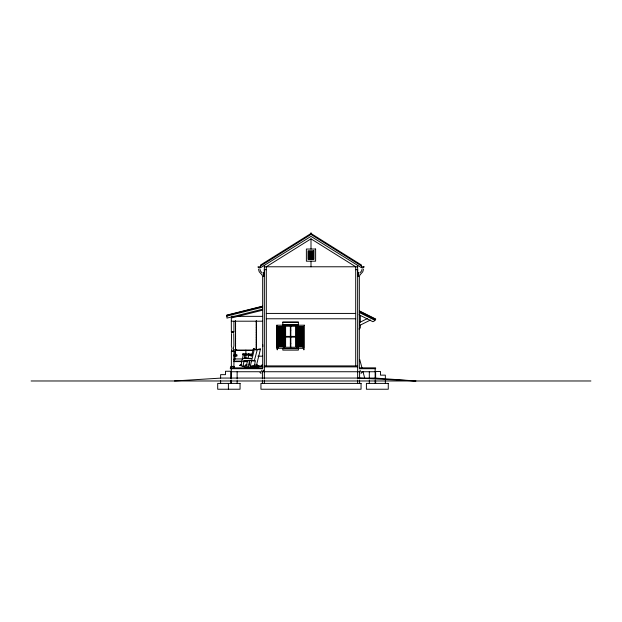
<?xml version="1.0" encoding="UTF-8"?>
<svg xmlns="http://www.w3.org/2000/svg" width="622" height="622" viewBox="0 0 622 622"><rect width="100%" height="100%" fill="white"/><g stroke="black" fill="none" stroke-linecap="round" stroke-linejoin="round"><path stroke-width="0.93" d="M241.997 361.623L234.222 361.623L234.222 361.118L241.997 361.118M242.969 358.941L234.222 358.941L234.222 359.586L234.953 359.586L234.953 355.683M234.222 355.551L236.896 355.551L236.896 356.149L234.222 356.212L234.222 355.683M236.896 355.286L236.896 354.703L234.222 354.703L234.222 355.349L234.953 355.349L234.953 349.65L236.648 349.65M262.709 345.661L262.764 344.635M252.47 354.556L242.759 353.972L242.704 354.82L243.311 354.82M255.3 360.807L254.414 366.272M362.02 269.287L361.514 271.06L359.928 272.817M363.481 269.357L362.774 271.791L360.099 274.753M302.86 347.752C304.212 346.221 302.883 351.103 304.313 349.572M248.948 366.272L249.741 361.903M256.684 364.438L260.486 349.043L258.83 348.919M243.272 354.859L241.103 364.764A1.617 1.399 90 0 0 240.434 364.795L239.797 365.394L244.602 366.949A28.767 24.911 -90 0 0 249.142 367.369L254.281 366.832L258.394 365.433L252.182 367.12M244.283 358.288L244.928 354.952L244.322 354.952L252.244 355.419L251.638 355.419M243.933 361.522L243.21 365.262L244.151 365.557M247.68 360.363L246.569 364.764A1.617 1.399 -90 0 0 245.908 364.795L245.262 365.394L248.59 366.591M248.676 365.262L249.399 361.522M231.314 366.397L231.003 367.851L231.306 366.397L233.973 366.397L234.284 367.851L233.973 366.397L234.284 366.638L231.003 366.638L231.314 366.397L231.368 367.851L231.368 351.15M262.709 366.397L262.709 367.851L230.334 367.851L230.334 368.706L262.461 368.706M253.97 348.919L253.364 348.919L251.863 354.556L242.759 353.972M260.486 349.043L259.724 349.618L254.864 349.618L255.02 349.043L254.414 349.043L250.285 366.21L256.902 364.694A2.402 2.076 90 0 1 257.321 364.671L257.788 365.433M233.763 350.062L233.343 348.39L233.919 345.816L233.748 333.524M239.797 365.394L241.048 364.795A1.617 1.399 90 0 1 241.709 364.764M245.262 365.394L246.009 365.145M359.843 275.142L359.329 276.907L359.329 368.232M263.324 370.961L263.782 370.121M231.54 333.524L231.368 345.816L231.936 348.39L231.516 350.062M261.66 370.665L262.111 370.137M361.001 373.394L362.035 372.36M358.987 328.976L360.325 327.973L360.325 325.096L370.455 320.027M260.462 266.053L311 234.463L361.569 266.053M355.706 365.907L355.706 266.776L311 238.84L266.294 266.776L266.294 365.907M278.322 347.752C276.883 346.221 278.213 351.103 276.86 349.572M367.4 318.565L359.594 322.468L359.594 325.088L360.325 325.088M261.03 365.363L262.414 364.889M262.033 365.954L257.648 367.12M262.639 365.954L254.616 367.369A28.767 24.911 90 0 1 251.568 367.19M262.468 306.218L226.696 315.16L226.696 316.132L262.476 307.245M226.696 315.408L262.476 306.467M262.507 309.212L226.937 318.106L226.929 315.354M262.437 310.23L231.306 318.013L231.368 332.078M233.126 332.078L233.919 331.891L231.368 331.891L232.154 332.078M232.154 351.15L231.368 351.329L233.919 351.329L233.126 351.15M259.607 365.744L256.692 366.195M174.455 380.975L221.587 378.059L375.144 378.059L415.962 380.975L357.65 378.059M250.814 367.314L251.28 367.299M256.28 367.314L256.746 367.299M235.31 354.851L235.73 354.851M308.341 251.475L313.659 251.475M308.341 252.205L313.659 252.205M308.341 252.929L313.659 252.929M308.341 253.659L313.659 253.659M308.341 254.39L313.659 254.39M308.341 255.121L313.659 255.121M308.341 255.844L313.659 255.844M308.341 256.575L313.659 256.575M308.341 257.306L313.659 257.306M308.341 258.037L313.659 258.037M308.341 258.76L313.659 258.76M264.35 266.776L357.65 266.776M264.35 269.45L264.35 272.366M357.65 269.45L357.65 272.366M264.35 269.691L266.294 269.691M355.706 269.691L357.65 269.691M263.518 274.193L263.977 274.193M358.039 274.193L358.591 274.193M266.294 313.426L355.706 313.426M231.306 316.349L233.981 316.349M237.985 316.349L262.468 316.349M266.294 318.775L355.706 318.775M231.306 321.201L262.461 321.201M282.816 322.421L298.366 322.421M282.816 324.847L298.366 324.847M276.844 325.213L284.153 325.213L284.153 348.297L276.844 348.297L276.844 325.213L276.876 348.297M277.707 326.822L283.29 326.822M297.891 326.822L303.474 326.822M277.707 327.553L283.29 327.553M297.891 327.553L303.474 327.553M277.707 328.284L283.29 328.284M297.891 328.284L303.474 328.284M277.707 329.007L283.29 329.007M297.891 329.007L303.474 329.007M277.707 329.738L283.29 329.738M297.891 329.738L303.474 329.738M290.35 330.134L290.832 330.134M277.707 330.469L283.29 330.469M297.891 330.469L303.474 330.469M277.707 331.199L283.29 331.199M297.891 331.199L303.474 331.199M277.707 331.923L283.29 331.923M297.891 331.923L303.474 331.923M231.85 332.14L233.429 332.14M277.707 332.653L283.29 332.653M297.891 332.653L303.474 332.653M277.707 333.384L283.29 333.384M297.891 333.384L303.474 333.384M277.707 334.115L283.29 334.115M297.891 334.115L303.474 334.115M277.707 334.838L283.29 334.838M297.891 334.838L303.474 334.838M277.707 335.569L283.29 335.569M297.891 335.569L303.474 335.569M284.759 336.393L295.574 336.393L295.574 326.247L285.607 326.247L285.607 336.393M284.759 337.116L296.422 337.116M277.707 337.388L283.29 337.388M297.891 337.388L303.474 337.388M277.707 338.119L283.29 338.119M297.891 338.119L303.474 338.119M277.707 338.85L283.29 338.85M297.891 338.85L303.474 338.85M277.707 339.573L283.29 339.573M297.891 339.573L303.474 339.573M277.707 340.304L283.29 340.304M297.891 340.304L303.474 340.304M277.707 341.035L283.29 341.035M297.891 341.035L303.474 341.035M277.707 341.766L283.29 341.766M297.891 341.766L303.474 341.766M277.707 342.489L283.29 342.489M297.891 342.489L303.474 342.489M277.707 343.22L283.29 343.22M297.891 343.22L303.474 343.22M290.35 343.375L290.832 343.375M277.707 343.95L283.29 343.95M297.891 343.95L303.474 343.95M277.707 344.681L283.29 344.681M297.891 344.681L303.474 344.681M277.707 345.404L283.29 345.404M297.891 345.404L303.474 345.404M277.707 346.135L283.29 346.135M297.891 346.135L303.474 346.135M282.816 348.662L298.366 348.662M254.647 349.432L258.69 349.432M234.953 349.774L236.648 349.774L236.655 350.349L253.271 350.349M255.121 349.774L256.816 349.65M236.655 350.163L253.271 350.163M231.672 351.08L233.615 351.08M248.831 353.972L248.225 353.972L252.47 354.206M248.777 354.82L248.17 354.82L248.738 354.859L248.092 358.21L244.042 358.21M250.946 356.188L251.537 356.188M257.897 356.188L262.585 356.188M243.941 361.118L247.68 361.118M243.941 361.623L247.68 361.623M264.35 365.907L357.65 365.907M264.35 366.879L357.65 366.879M359.539 367.851L375.634 367.851L375.634 368.706L359.539 368.706M231.306 371.738L375.144 371.738M31.1 380.975L590.9 380.975M249.749 360.449L255.028 360.76M247.058 360.472L254.289 360.892L257.298 349.618L256.264 349.432M243.676 360.449L249.834 360.807M252.221 355.069L249.787 354.952L252.532 355.123M249.756 358.288L251.521 358.412M245.667 358.21L251.086 358.591M243.676 358.288L250.767 358.785M253.364 348.919L254.414 349.043M242.292 366.14L245.208 366.949A28.767 24.911 -90 0 0 246.709 367.19M245.877 365.394L246.366 365.588M240.403 365.394L240.901 365.588M359.368 310.868L375.735 319.047L375.082 320.353L359.306 312.469M359.353 311.264L375.571 319.374M359.384 311.956L374.973 319.755L374.374 320.952L372.881 321.698L358.987 314.748M234.284 366.638L233.973 366.397L233.919 367.851L233.919 351.15M262.072 272.817L260.486 271.06L259.98 269.287M259.965 372.36L260.999 373.394M261.901 274.753L259.226 271.791L258.519 269.357M359.889 370.137L360.34 370.665M262.157 275.142L262.671 276.907L262.671 368.232M359.71 359.454L362.082 368.302M362.984 371.692L364.78 378.378M262.709 345.816L262.818 346.563M385.352 378.79L385.352 375.144L380.493 375.144L380.493 371.497L375.634 371.497L375.634 378.829M385.352 380.633L385.352 383.401M375.634 380.656L375.634 383.401M375.144 368.706L375.144 378.922M375.144 380.485L375.144 383.401M369.312 371.738L369.312 378.922M369.312 380.485L369.312 383.401M360.325 315.331L360.325 322.103M359.594 371.738L359.594 378.922M359.594 380.711L359.594 383.401M358.645 274.66L358.645 272.731L357.751 272.731L357.751 276.588M358.233 272.731L358.233 276.588M357.65 265.547L357.65 378.922M357.65 380.485L357.65 383.401M311.381 233.732L311 232.768L310.619 233.732M311 238.84L311 249.041M311 261.193L311 266.807M296.663 324.847L296.663 348.662M295.574 337.116L295.574 347.263L285.607 347.263L285.607 337.116M290.832 326.247L290.832 336.393M290.832 337.116L290.832 347.263M290.35 326.247L290.35 336.393M290.35 337.116L290.35 347.263M284.518 324.847L284.518 348.662M284.122 325.213L284.122 348.297M282.816 325.819L282.816 321.932L298.366 321.932L298.366 350.116L282.816 350.116L282.816 348.172M264.35 265.547L264.35 378.922M264.35 380.711L264.35 383.401M264.249 276.588L264.249 272.731L263.355 272.731L263.355 274.66M263.969 272.731L263.969 274.66M263.845 272.731L263.845 274.66M263.767 272.731L263.767 276.588M263.487 272.731L263.487 274.66M262.406 371.738L262.406 378.922M262.406 380.711L262.406 383.401M256.295 321.162L256.295 320.742L256.241 349.805L256.303 348.958M256.303 322.017L256.295 322.849M256.303 323.697L256.295 324.528M256.303 325.384L256.295 326.216M256.303 327.063L256.295 327.903M256.303 328.75L256.295 329.582M256.303 330.438L256.295 331.269M256.303 332.117L256.295 332.957M256.303 333.804L256.295 334.636M256.303 335.491L256.295 336.323M256.303 337.171L256.295 338.003M256.303 338.858L256.295 339.69M256.303 340.537L256.295 341.377M256.303 342.224L256.295 343.056M256.303 343.912L256.295 344.743M256.303 345.591L256.295 346.431M256.303 347.278L256.295 348.11M245.884 350.163L245.884 358.669M245.884 361.118L245.884 361.623M237.137 371.738L237.137 378.922M237.137 380.711L237.137 383.401M235.59 321.17L235.598 322.002M235.59 322.857L235.598 323.689M235.59 324.536L235.598 325.376M235.59 326.223L235.598 327.055M235.59 327.911L235.598 328.743M235.59 329.59L235.598 330.43M235.59 331.277L235.598 332.109M235.59 332.964L235.598 333.796M235.59 334.644L235.598 335.476M235.59 336.331L235.598 337.163M235.59 338.01L235.598 338.85M235.59 339.698L235.598 340.529M235.59 341.385L235.598 342.217M235.59 343.064L235.598 343.904M235.59 344.751L235.598 345.583M235.59 346.438L235.598 347.27M235.59 348.118L235.598 348.95M235.59 349.805L235.598 350.637M235.59 351.484L235.598 352.324M235.59 353.172L235.598 354.004M235.474 320.742L235.528 354.859M234.222 354.703L234.222 356.212M234.222 358.941L234.222 361.623M233.919 321.201L233.919 332.078M231.306 368.706L231.306 378.922M231.306 380.711L231.306 383.401M230.816 378.736L230.816 371.256L225.475 371.256L225.475 374.654L220.616 374.654L220.616 378.059M230.816 380.602L230.816 383.401M228.391 383.401L228.391 389.232M220.616 380.734L220.616 383.401M246.514 364.795A1.617 1.399 -90 0 1 247.175 364.764M252.174 367.19A28.767 24.911 90 0 1 250.674 366.949M311 233.491L260.462 265.081L260.462 267.755L311 236.391L361.537 267.755L361.537 265.081L311 233.491M315.618 249.041L306.382 249.041L306.382 261.193L315.618 261.193L315.618 249.041M313.916 250.744L308.084 250.744L308.084 259.491L313.916 259.491L313.916 250.744M260.431 266.784L258.029 266.784A1.182 1.182 0 0 0 259.25 267.965A1.182 1.182 0 0 0 260.431 266.784M363.963 266.776L361.569 266.784A1.182 1.182 0 0 0 362.75 267.965A1.182 1.182 0 0 0 363.94 266.784M296.422 325.088L284.759 325.088L284.759 348.413L296.422 348.413L296.422 325.088M304.329 325.213L297.028 325.213L297.052 348.297L304.329 348.297L304.313 325.213M283.274 326.674L277.692 326.674L277.692 336.269L283.274 336.269L283.274 326.674M303.482 326.674L297.899 326.674L297.899 336.269L303.482 336.269L303.482 326.674M283.274 337.241L277.692 337.241L277.692 346.835L283.274 346.835L283.274 337.241M303.482 337.241L297.899 337.241L297.899 346.835L303.482 346.835L303.482 337.241M240.053 383.401L217.7 383.401L217.7 389.232L240.053 389.232L240.053 383.401M361.055 383.401L260.945 383.401L260.945 389.232L361.055 389.232L361.055 383.401M388.268 383.401L366.397 383.401L366.397 389.232L388.268 389.232L388.268 383.401"/></g></svg>
